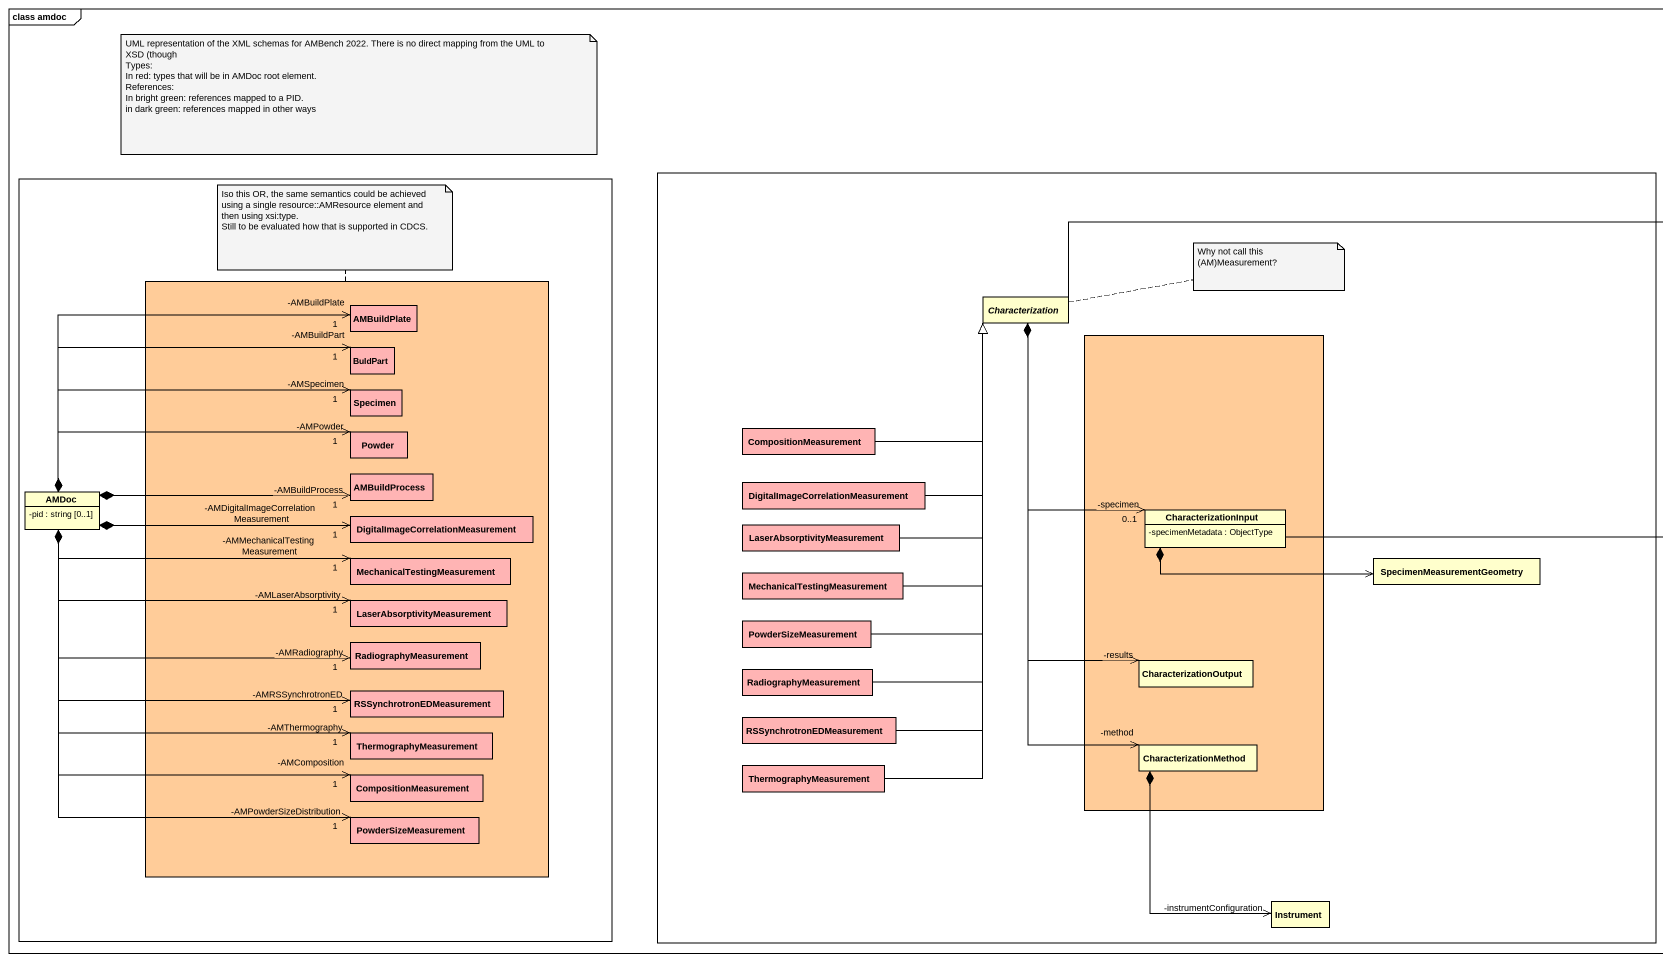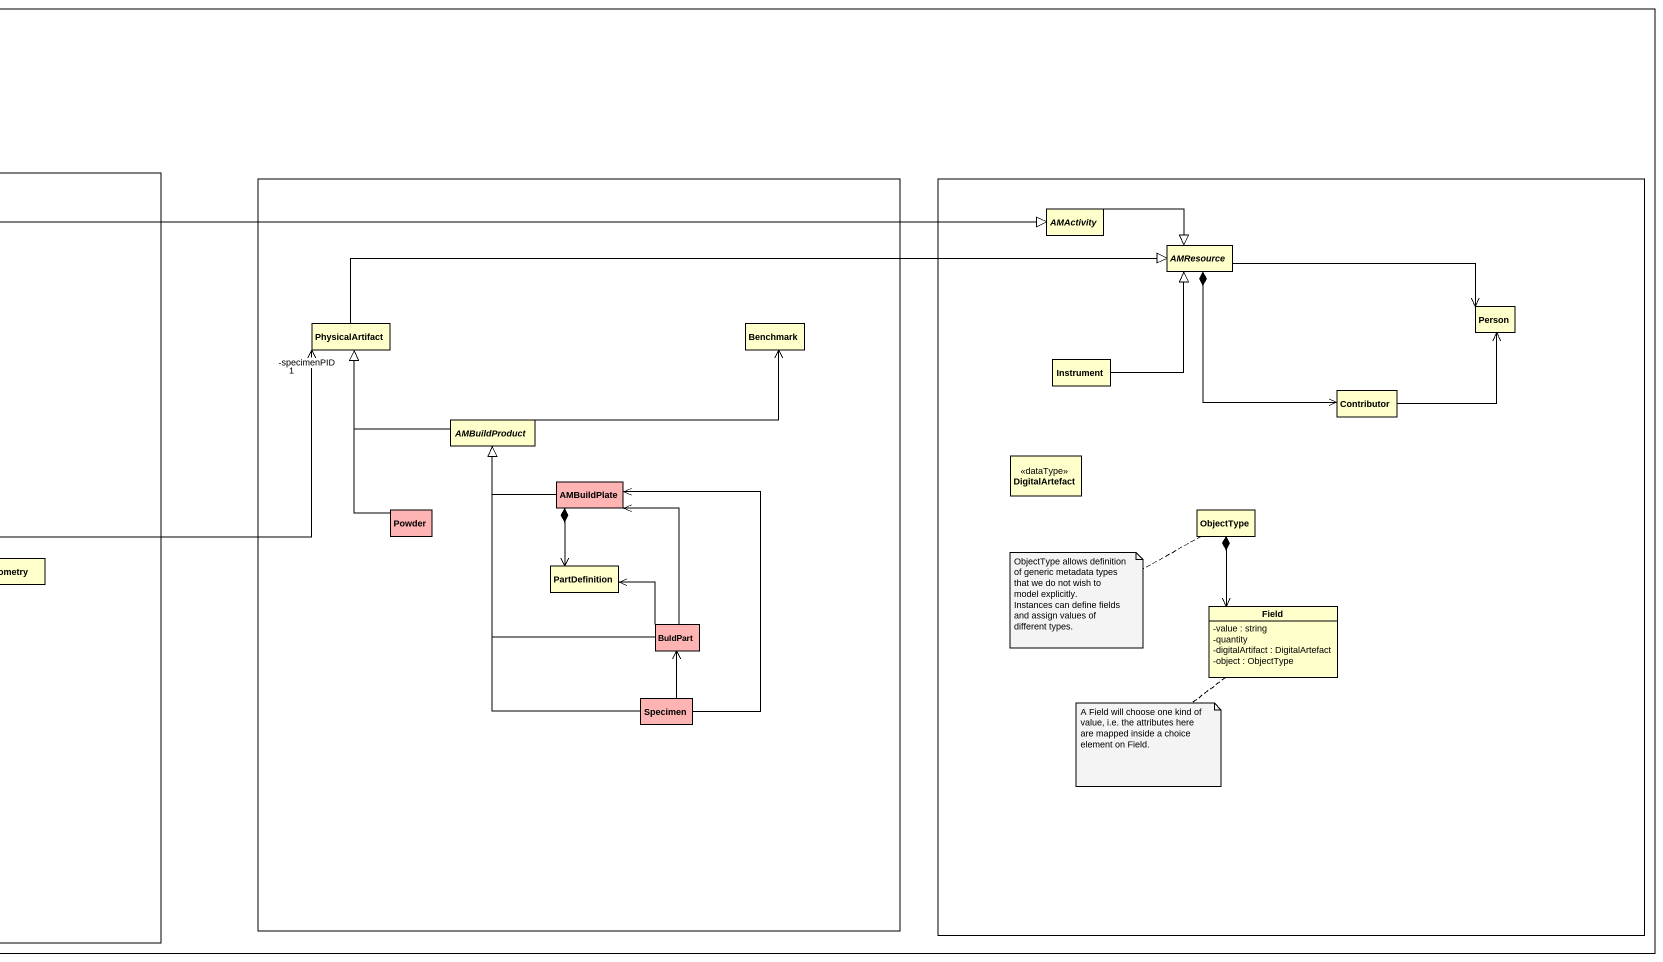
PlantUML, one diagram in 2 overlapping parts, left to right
@startuml
mainframe class amdoc
hide circle
hide empty members
skinparam classAttributeIconSize 0
rectangle " " as rectangle1 {
  rectangle " " as rectangle5 #FFCC99 {
    class AMBuildPlate #FFB4B4
    class BuldPart #FFB4B4
    class Specimen #FFB4B4
    class Powder #FFB4B4
    class AMBuildProcess #FFB4B4
    class "DigitalImageCorrelationMeasurement" as DigitalImageCorrelationMeasu_2 #FFB4B4
    class MechanicalTestingMeasurement #FFB4B4
    class "LaserAbsorptivityMeasurement" as LaserAbsorptivityMeasurement_2 #FFB4B4
    class RadiographyMeasurement #FFB4B4
    class RSSynchrotronEDMeasurement #FFB4B4
    class ThermographyMeasurement #FFB4B4
    class "CompositionMeasurement" as CompositionMeasurement_2 #FFB4B4
    class "PowderSizeMeasurement" as PowderSizeMeasurement_2 #FFB4B4
  }
  class AMDoc {
    -pid : string [0..1]
  }
}
rectangle " " as rectangle2 {
  abstract class Characterization
  rectangle " " as rectangle6 #FFCC99 {
    class CharacterizationInput {
      -specimenMetadata : ObjectType
    }
    class CharacterizationOutput
    class CharacterizationMethod
  }
  class CompositionMeasurement #FFB4B4
  class "DigitalImageCorrelationMeasurement" as DigitalImageCorrelationMeasu #FFB4B4
  class LaserAbsorptivityMeasurement #FFB4B4
  class "MechanicalTestingMeasurement" as MechanicalTestingMeasurement_2 #FFB4B4
  class SpecimenMeasurementGeometry
  class PowderSizeMeasurement #FFB4B4
  class "RadiographyMeasurement" as RadiographyMeasurement_2 #FFB4B4
  class "RSSynchrotronEDMeasurement" as RSSynchrotronEDMeasurement_2 #FFB4B4
  class "ThermographyMeasurement" as ThermographyMeasurement_2 #FFB4B4
  class "Instrument" as Instrument_2
}
rectangle " " as rectangle3 {
  class PhysicalArtifact
  class Benchmark
  abstract class AMBuildProduct
  class "Powder" as Powder_2 #FFB4B4
  class "AMBuildPlate" as AMBuildPlate_2 #FFB4B4
  class PartDefinition
  class "BuldPart" as BuldPart_2 #FFB4B4
  class "Specimen" as Specimen_2 #FFB4B4
}
rectangle " " as rectangle4 {
  abstract class AMActivity
  abstract class AMResource
  class "Person" as Person_
  class Instrument
  class Contributor
  class DigitalArtefact <<dataType>>
  class ObjectType
  class Field {
    -value : string
    -quantity
    -digitalArtifact : DigitalArtefact
    -object : ObjectType
  }
}
AMActivity -right-|> AMResource
AMResource -right-> Person_
AMResource *--> Contributor
Characterization -right-|> AMActivity
Characterization *--> "0..1\n-specimen" CharacterizationInput
Characterization *--> "-results" CharacterizationOutput
Characterization *--> "-method" CharacterizationMethod
PhysicalArtifact -right-|> AMResource
Instrument -up-|> AMResource
Contributor -up-> Person_
CompositionMeasurement -up-|> Characterization
AMBuildProduct -up-|> PhysicalArtifact
AMBuildProduct -right-> Benchmark
AMDoc *-right-> "-AMBuildPlate\n1" AMBuildPlate
AMDoc *-right-> "-AMBuildPart\n1" BuldPart
AMDoc *-right-> "-AMSpecimen\n1" Specimen
AMDoc *-right-> "-AMPowder\n1" Powder
AMDoc *-right-> "-AMBuildProcess\n1" AMBuildProcess
AMDoc *-right-> "-AMDigitalImageCorrelationMeasurement\n1" DigitalImageCorrelationMeasu_2
AMDoc *-right-> "-AMMechanicalTestingMeasurement\n1" MechanicalTestingMeasurement
AMDoc *-right-> "-AMLaserAbsorptivity\n1" LaserAbsorptivityMeasurement_2
AMDoc *-right-> "-AMRadiography\n1" RadiographyMeasurement
AMDoc *-right-> "-AMRSSynchrotronED\n1" RSSynchrotronEDMeasurement
AMDoc *--> "-AMThermography\n1" ThermographyMeasurement
AMDoc *--> "-AMComposition\n1" CompositionMeasurement_2
AMDoc *--> "-AMPowderSizeDistribution\n1" PowderSizeMeasurement_2
DigitalImageCorrelationMeasu -up-|> Characterization
CharacterizationInput -right-> "1\n-specimenPID" PhysicalArtifact
CharacterizationInput *-right-> SpecimenMeasurementGeometry
Powder_2 -up-|> PhysicalArtifact
AMBuildPlate_2 -up-|> AMBuildProduct
AMBuildPlate_2 *--> PartDefinition
ObjectType *--> Field
LaserAbsorptivityMeasurement -up-|> Characterization
MechanicalTestingMeasurement_2 -up-|> Characterization
PowderSizeMeasurement -up-|> Characterization
BuldPart_2 -up-|> AMBuildProduct
BuldPart_2 -up-> AMBuildPlate_2
BuldPart_2 -up-> PartDefinition
RadiographyMeasurement_2 -up-|> Characterization
Specimen_2 -up-|> AMBuildProduct
Specimen_2 -up-> AMBuildPlate_2
Specimen_2 -up-> BuldPart_2
RSSynchrotronEDMeasurement_2 -up-|> Characterization
CharacterizationMethod *--> "-instrumentConfiguration" Instrument_2
ThermographyMeasurement_2 -up-|> Characterization
note as N1
  UML representation of the XML schemas for AMBench 2022. There is no direct mapping from the UML to XSD (though
  Types:
  In red: types that will be in AMDoc root element.
  References:
  In bright green: references mapped to a PID.
  in dark green: references mapped in other ways
end note
note top of rectangle5
  Iso this OR, the same semantics could be achieved using a single resource::AMResource element and then using xsi:type.
  Still to be evaluated how that is supported in CDCS.
end note
note right of Characterization : Why not call this (AM)Measurement?
note left of ObjectType
  ObjectType allows definition of generic metadata types that we do not wish to model explicitly.
  Instances can define fields and assign values of different types.
end note
note bottom of Field : A Field will choose one kind of value, i.e. the attributes here are mapped inside a choice element on Field.
@enduml
